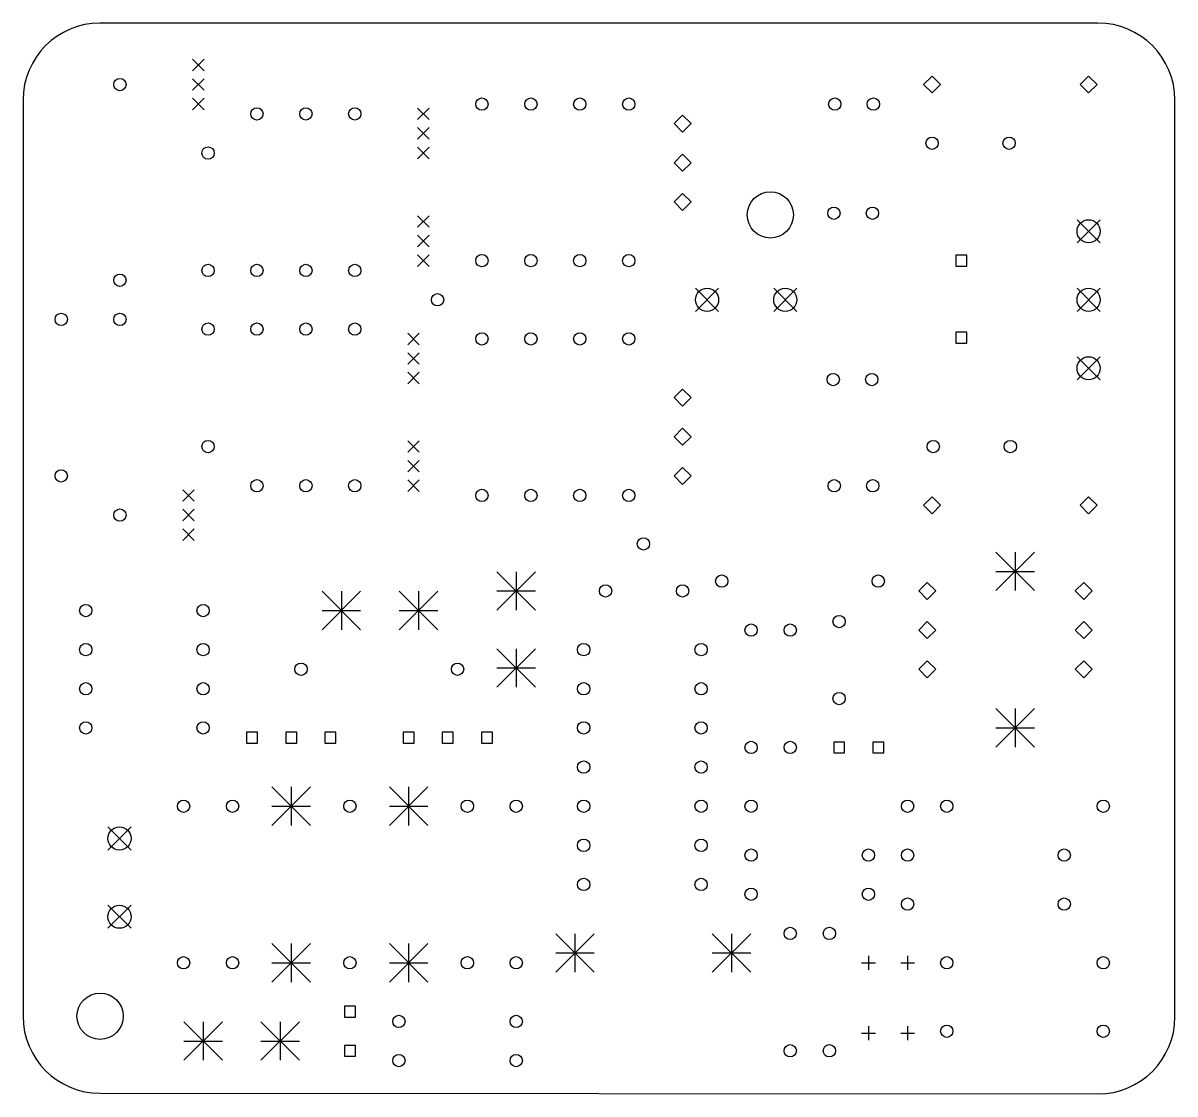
# Model space of a CAD drawing. Extents: x 188 to 265, y -178 to -73.
# Drawn here: x 190.2 to 265, y -142.5 to -73 of the extents above; entities that cross this region are included whole.
import ezdxf

# ---------------------------------------------------------------- set-up
doc = ezdxf.new("R2010")
doc.units = 0
doc.layers.add('BLACK', color=7, linetype='CONTINUOUS')

msp = doc.modelspace()

# ---------------------------------------------------------------- linework, layer by layer
at = {"layer": 'BLACK', "linetype": 'CONTINUOUS'}
for p, q in [((260, -73), (195.24, -73)), ((201.235, -75.345), (201.985, -76.095)), ((201.985, -75.345), (201.235, -76.095)), ((201.235, -76.615), (201.985, -77.365)), ((201.985, -76.615), (201.235, -77.365)), ((249.235, -76.44), (248.685, -76.99)), ((248.685, -76.99), (249.235, -77.54)), ((249.785, -76.99), (249.235, -76.44)), ((249.235, -77.54), (249.785, -76.99)), ((259.395, -76.44), (258.845, -76.99)), ((258.845, -76.99), (259.395, -77.54)), ((259.945, -76.99), (259.395, -76.44)), ((259.395, -77.54), (259.945, -76.99)), ((190.24, -78), (190.24, -137.455)), ((201.235, -77.885), (201.985, -78.635)), ((201.985, -77.885), (201.235, -78.635)), ((265, -137.5), (265, -78)), ((215.84, -78.52), (216.59, -79.27)), ((216.59, -78.52), (215.84, -79.27)), ((233.045, -78.98), (232.495, -79.53)), ((233.595, -79.53), (233.045, -78.98)), ((215.84, -79.79), (216.59, -80.54)), ((216.59, -79.79), (215.84, -80.54)), ((232.495, -79.53), (233.045, -80.08)), ((233.045, -80.08), (233.595, -79.53)), ((215.84, -81.06), (216.59, -81.81)), ((216.59, -81.06), (215.84, -81.81)), ((233.045, -81.52), (232.495, -82.07)), ((232.495, -82.07), (233.045, -82.62)), ((233.595, -82.07), (233.045, -81.52)), ((233.045, -82.62), (233.595, -82.07)), ((233.045, -84.06), (232.495, -84.61)), ((233.595, -84.61), (233.045, -84.06)), ((232.495, -84.61), (233.045, -85.16)), ((233.045, -85.16), (233.595, -84.61)), ((215.84, -85.505), (216.59, -86.255)), ((216.59, -85.505), (215.84, -86.255)), ((258.644, -85.764), (260.146, -87.266)), ((260.146, -85.764), (258.644, -87.266)), ((215.84, -86.775), (216.59, -87.525)), ((216.59, -86.775), (215.84, -87.525)), ((215.84, -88.045), (216.59, -88.795)), ((216.59, -88.045), (215.84, -88.795)), ((251.494, -88.066), (250.786, -88.066)), ((250.786, -88.066), (250.786, -88.774)), ((251.494, -88.774), (251.494, -88.066)), ((250.786, -88.774), (251.494, -88.774)), ((233.879, -90.209), (235.381, -91.711)), ((235.381, -90.209), (233.879, -91.711)), ((238.959, -90.209), (240.461, -91.711)), ((240.461, -90.209), (238.959, -91.711)), ((258.644, -90.209), (260.146, -91.711)), ((260.146, -90.209), (258.644, -91.711)), ((215.205, -93.125), (215.955, -93.875)), ((215.955, -93.125), (215.205, -93.875)), ((251.494, -93.066), (250.786, -93.066)), ((250.786, -93.066), (250.786, -93.774)), ((251.494, -93.774), (251.494, -93.066)), ((250.786, -93.774), (251.494, -93.774)), ((215.205, -94.395), (215.955, -95.145)), ((215.955, -94.395), (215.205, -95.145)), ((258.644, -94.654), (260.146, -96.156)), ((260.146, -94.654), (258.644, -96.156)), ((215.205, -95.665), (215.955, -96.415)), ((215.955, -95.665), (215.205, -96.415)), ((233.045, -96.76), (232.495, -97.31)), ((233.595, -97.31), (233.045, -96.76)), ((232.495, -97.31), (233.045, -97.86)), ((233.045, -97.86), (233.595, -97.31)), ((233.045, -99.3), (232.495, -99.85)), ((233.595, -99.85), (233.045, -99.3)), ((215.205, -100.11), (215.955, -100.86)), ((215.955, -100.11), (215.205, -100.86)), ((232.495, -99.85), (233.045, -100.4)), ((233.045, -100.4), (233.595, -99.85)), ((215.205, -101.38), (215.955, -102.13)), ((215.955, -101.38), (215.205, -102.13)), ((233.045, -101.84), (232.495, -102.39)), ((232.495, -102.39), (233.045, -102.94)), ((233.595, -102.39), (233.045, -101.84)), ((233.045, -102.94), (233.595, -102.39)), ((215.205, -102.65), (215.955, -103.4)), ((215.955, -102.65), (215.205, -103.4)), ((200.6, -103.285), (201.35, -104.035)), ((201.35, -103.285), (200.6, -104.035)), ((249.235, -103.745), (248.685, -104.295)), ((249.785, -104.295), (249.235, -103.745)), ((259.395, -103.745), (258.845, -104.295)), ((259.945, -104.295), (259.395, -103.745)), ((200.6, -104.555), (201.35, -105.305)), ((201.35, -104.555), (200.6, -105.305)), ((248.685, -104.295), (249.235, -104.845)), ((249.235, -104.845), (249.785, -104.295)), ((258.845, -104.295), (259.395, -104.845)), ((259.395, -104.845), (259.945, -104.295)), ((200.6, -105.825), (201.35, -106.575)), ((201.35, -105.825), (200.6, -106.575)), ((253.385, -107.335), (255.885, -109.835)), ((255.885, -107.335), (253.385, -109.835)), ((254.635, -107.335), (254.635, -109.835)), ((221, -108.605), (223.5, -111.105)), ((223.5, -108.605), (221, -111.105)), ((222.25, -108.605), (222.25, -111.105)), ((253.385, -108.585), (255.885, -108.585)), ((209.65, -109.875), (212.15, -112.375)), ((212.15, -109.875), (209.65, -112.375)), ((210.9, -109.875), (210.9, -112.375)), ((214.65, -109.875), (217.15, -112.375)), ((217.15, -109.875), (214.65, -112.375)), ((215.9, -109.875), (215.9, -112.375)), ((221, -109.855), (223.5, -109.855)), ((248.92, -109.305), (248.37, -109.855)), ((248.37, -109.855), (248.92, -110.405)), ((249.47, -109.855), (248.92, -109.305)), ((248.92, -110.405), (249.47, -109.855)), ((259.08, -109.305), (258.53, -109.855)), ((258.53, -109.855), (259.08, -110.405)), ((259.63, -109.855), (259.08, -109.305)), ((259.08, -110.405), (259.63, -109.855)), ((209.65, -111.125), (212.15, -111.125)), ((214.65, -111.125), (217.15, -111.125)), ((248.92, -111.845), (248.37, -112.395)), ((249.47, -112.395), (248.92, -111.845)), ((259.08, -111.845), (258.53, -112.395)), ((259.63, -112.395), (259.08, -111.845)), ((248.37, -112.395), (248.92, -112.945)), ((248.92, -112.945), (249.47, -112.395)), ((258.53, -112.395), (259.08, -112.945)), ((259.08, -112.945), (259.63, -112.395)), ((221, -113.605), (223.5, -116.105)), ((223.5, -113.605), (221, -116.105)), ((222.25, -113.605), (222.25, -116.105)), ((221, -114.855), (223.5, -114.855)), ((248.92, -114.385), (248.37, -114.935)), ((248.37, -114.935), (248.92, -115.485)), ((249.47, -114.935), (248.92, -114.385)), ((248.92, -115.485), (249.47, -114.935)), ((259.08, -114.385), (258.53, -114.935)), ((258.53, -114.935), (259.08, -115.485)), ((259.63, -114.935), (259.08, -114.385)), ((259.08, -115.485), (259.63, -114.935)), ((253.385, -117.495), (255.885, -119.995)), ((255.885, -117.495), (253.385, -119.995)), ((254.635, -117.495), (254.635, -119.995)), ((253.385, -118.745), (255.885, -118.745)), ((205.459, -119.026), (204.751, -119.026)), ((204.751, -119.026), (204.751, -119.734)), ((205.459, -119.734), (205.459, -119.026)), ((207.999, -119.026), (207.291, -119.026)), ((207.291, -119.026), (207.291, -119.734)), ((207.999, -119.734), (207.999, -119.026)), ((210.539, -119.026), (209.831, -119.026)), ((209.831, -119.026), (209.831, -119.734)), ((210.539, -119.734), (210.539, -119.026)), ((215.619, -119.026), (214.911, -119.026)), ((214.911, -119.026), (214.911, -119.734)), ((215.619, -119.734), (215.619, -119.026)), ((218.159, -119.026), (217.451, -119.026)), ((217.451, -119.026), (217.451, -119.734)), ((218.159, -119.734), (218.159, -119.026)), ((220.699, -119.026), (219.991, -119.026)), ((219.991, -119.026), (219.991, -119.734)), ((220.699, -119.734), (220.699, -119.026)), ((204.751, -119.734), (205.459, -119.734)), ((207.291, -119.734), (207.999, -119.734)), ((209.831, -119.734), (210.539, -119.734)), ((214.911, -119.734), (215.619, -119.734)), ((217.451, -119.734), (218.159, -119.734)), ((219.991, -119.734), (220.699, -119.734)), ((243.559, -119.661), (242.851, -119.661)), ((242.851, -119.661), (242.851, -120.369)), ((243.559, -120.369), (243.559, -119.661)), ((246.099, -119.661), (245.391, -119.661)), ((245.391, -119.661), (245.391, -120.369)), ((246.099, -120.369), (246.099, -119.661)), ((242.851, -120.369), (243.559, -120.369)), ((245.391, -120.369), (246.099, -120.369)), ((206.395, -122.575), (208.895, -125.075)), ((208.895, -122.575), (206.395, -125.075)), ((207.645, -122.575), (207.645, -125.075)), ((214.015, -122.575), (216.515, -125.075)), ((216.515, -122.575), (214.015, -125.075)), ((215.265, -122.575), (215.265, -125.075)), ((206.395, -123.825), (208.895, -123.825)), ((214.015, -123.825), (216.515, -123.825)), ((195.749, -125.169), (197.251, -126.671)), ((197.251, -125.169), (195.749, -126.671)), ((195.749, -130.249), (197.251, -131.751)), ((197.251, -130.249), (195.749, -131.751)), ((224.81, -132.1), (227.31, -134.6)), ((227.31, -132.1), (224.81, -134.6)), ((226.06, -132.1), (226.06, -134.6)), ((234.97, -132.1), (237.47, -134.6)), ((237.47, -132.1), (234.97, -134.6)), ((236.22, -132.1), (236.22, -134.6)), ((206.395, -132.735), (208.895, -135.235)), ((208.895, -132.735), (206.395, -135.235)), ((207.645, -132.735), (207.645, -135.235)), ((214.015, -132.735), (216.515, -135.235)), ((216.515, -132.735), (214.015, -135.235)), ((215.265, -132.735), (215.265, -135.235)), ((224.81, -133.35), (227.31, -133.35)), ((234.97, -133.35), (237.47, -133.35)), ((245.11, -133.535), (245.11, -134.435)), ((247.65, -133.535), (247.65, -134.435)), ((206.395, -133.985), (208.895, -133.985)), ((214.015, -133.985), (216.515, -133.985)), ((244.66, -133.985), (245.56, -133.985)), ((247.2, -133.985), (248.1, -133.985)), ((211.809, -136.806), (211.101, -136.806)), ((211.101, -136.806), (211.101, -137.514)), ((211.809, -137.514), (211.809, -136.806)), ((211.101, -137.514), (211.809, -137.514)), ((200.68, -137.815), (203.18, -140.315)), ((203.18, -137.815), (200.68, -140.315)), ((201.93, -137.815), (201.93, -140.315)), ((205.68, -137.815), (208.18, -140.315)), ((208.18, -137.815), (205.68, -140.315)), ((206.93, -137.815), (206.93, -140.315)), ((245.11, -138.107), (245.11, -139.007)), ((247.65, -138.107), (247.65, -139.007)), ((244.66, -138.557), (245.56, -138.557)), ((247.2, -138.557), (248.1, -138.557)), ((200.68, -139.065), (203.18, -139.065)), ((205.68, -139.065), (208.18, -139.065)), ((211.809, -139.346), (211.101, -139.346)), ((211.101, -139.346), (211.101, -140.054)), ((211.809, -140.054), (211.809, -139.346)), ((211.101, -140.054), (211.809, -140.054)), ((195.24, -142.455), (260, -142.5))]:
    msp.add_line(p, q, dxfattribs=at)
at = {"layer": 'BLACK'}
for centre, radius in [((196.53, -76.99), 0.4), ((205.42, -78.895), 0.4), ((208.595, -78.895), 0.4), ((211.77, -78.895), 0.4), ((220.025, -78.26), 0.4), ((223.2, -78.26), 0.4), ((226.375, -78.26), 0.4), ((229.55, -78.26), 0.4), ((242.925, -78.26), 0.4), ((245.425, -78.26), 0.4), ((249.235, -80.8), 0.4), ((254.235, -80.8), 0.4), ((202.245, -81.435), 0.4), ((238.74, -85.455), 1.5), ((242.864, -85.344), 0.4), ((245.364, -85.344), 0.4), ((259.395, -86.515), 0.751), ((220.025, -88.42), 0.4), ((223.2, -88.42), 0.4), ((226.375, -88.42), 0.4), ((229.55, -88.42), 0.4), ((202.245, -89.055), 0.4), ((205.42, -89.055), 0.4), ((208.595, -89.055), 0.4), ((211.77, -89.055), 0.4), ((196.53, -89.69), 0.4), ((234.63, -90.96), 0.751), ((239.71, -90.96), 0.751), ((259.395, -90.96), 0.751), ((217.142, -90.96), 0.4), ((192.72, -92.23), 0.4), ((196.53, -92.23), 0.4), ((202.245, -92.865), 0.4), ((205.42, -92.865), 0.4), ((208.595, -92.865), 0.4), ((211.77, -92.865), 0.4), ((220.025, -93.5), 0.4), ((223.2, -93.5), 0.4), ((226.375, -93.5), 0.4), ((229.55, -93.5), 0.4), ((259.395, -95.405), 0.751), ((242.824, -96.139), 0.4), ((245.324, -96.139), 0.4), ((202.245, -100.485), 0.4), ((249.315, -100.485), 0.4), ((254.315, -100.485), 0.4), ((192.72, -102.39), 0.4), ((205.42, -103.025), 0.4), ((208.595, -103.025), 0.4), ((211.77, -103.025), 0.4), ((242.885, -103.025), 0.4), ((245.385, -103.025), 0.4), ((220.025, -103.66), 0.4), ((223.2, -103.66), 0.4), ((226.375, -103.66), 0.4), ((229.55, -103.66), 0.4), ((196.53, -104.93), 0.4), ((230.505, -106.807), 0.4), ((235.585, -109.22), 0.4), ((245.745, -109.22), 0.4), ((228.045, -109.855), 0.4), ((233.045, -109.855), 0.4), ((194.31, -111.125), 0.4), ((201.93, -111.125), 0.4), ((237.49, -112.395), 0.4), ((240.03, -112.395), 0.4), ((243.205, -111.84), 0.4), ((194.31, -113.665), 0.4), ((201.93, -113.665), 0.4), ((226.625, -113.665), 0.4), ((234.245, -113.665), 0.4), ((208.28, -114.935), 0.4), ((218.44, -114.935), 0.4), ((194.31, -116.205), 0.4), ((201.93, -116.205), 0.4), ((226.625, -116.205), 0.4), ((234.245, -116.205), 0.4), ((243.205, -116.84), 0.4), ((194.31, -118.745), 0.4), ((201.93, -118.745), 0.4), ((226.625, -118.745), 0.4), ((234.245, -118.745), 0.4), ((237.49, -120.015), 0.4), ((240.03, -120.015), 0.4), ((226.625, -121.285), 0.4), ((234.245, -121.285), 0.4), ((200.66, -123.825), 0.4), ((203.835, -123.825), 0.4), ((211.455, -123.825), 0.4), ((219.075, -123.825), 0.4), ((222.25, -123.825), 0.4), ((226.625, -123.825), 0.4), ((234.245, -123.825), 0.4), ((237.49, -123.825), 0.4), ((247.65, -123.825), 0.4), ((250.19, -123.825), 0.4), ((260.35, -123.825), 0.4), ((196.5, -125.92), 0.751), ((226.625, -126.365), 0.4), ((234.245, -126.365), 0.4), ((237.49, -127), 0.4), ((245.11, -127), 0.4), ((247.65, -127), 0.4), ((257.81, -127), 0.4), ((226.625, -128.905), 0.4), ((234.245, -128.905), 0.4), ((237.49, -129.54), 0.4), ((245.11, -129.54), 0.4), ((247.65, -130.175), 0.4), ((257.81, -130.175), 0.4), ((196.5, -131), 0.751), ((240.03, -132.08), 0.4), ((242.57, -132.08), 0.4), ((200.66, -133.985), 0.4), ((203.835, -133.985), 0.4), ((211.455, -133.985), 0.4), ((219.075, -133.985), 0.4), ((222.25, -133.985), 0.4), ((250.19, -133.985), 0.4), ((260.35, -133.985), 0.4), ((195.24, -137.455), 1.5), ((214.63, -137.795), 0.4), ((222.25, -137.795), 0.4), ((250.19, -138.43), 0.4), ((260.35, -138.43), 0.4), ((240.03, -139.7), 0.4), ((242.57, -139.7), 0.4), ((214.63, -140.335), 0.4), ((222.25, -140.335), 0.4)]:
    msp.add_circle(centre, radius, dxfattribs=at)
for centre, start, end in [((195.24, -78), 90, 180), ((260, -78), 0, 90), ((195.24, -137.455), 180, 270), ((260, -137.5), -90, 0)]:
    msp.add_arc(centre, 5, start, end, dxfattribs=at)

doc.saveas('drawing.dxf')
